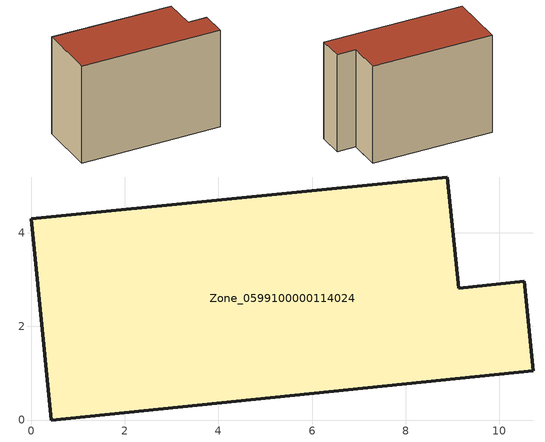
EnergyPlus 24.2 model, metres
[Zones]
Zone_0599100000114024
 floor ground (C_G): 0.43,0 0,4.3 8.88,5.19 9.13,2.81 10.53,2.96 10.73,1.05 z0
 wall outside (C_F): 0.43,0 10.73,1.05 10.53,2.96 9.13,2.81 8.88,5.19 0,4.3 0.43,0 z0:7.42
 roof outside (C_R): 0,4.3 0.43,0 10.73,1.05 10.53,2.96 9.13,2.81 8.88,5.19 z7.42
[BUILDING]
Pand.0599100000114024: North Axis=0; Terrain=City; Loads Convergence Tolerance Value=0.04; Temperature Convergence Tolerance Value=0.4; Solar Distribution=FullExterior; Maximum Number of Warmup Days=25; Minimum Number of Warmup Days=1
[Site:Location]
Rotterdam.The.Hague.AP_ZH_NLD Design_Conditions: Latitude=51.96; Longitude=4.45; Time Zone=1; Elevation=-4.5
[SITE:GROUNDTEMPERATURE:BUILDINGSURFACE]
18, 18, 18, 18, 18, 18, 18, 18, 18, 18, 18, 18
[MATERIAL] Thermal Absorptance=0.9; Solar Absorptance=0.7; Visible Absorptance=0.7
Name | Roughness | Thickness | Conductivity | Density | Specific Heat
G.TI.1946 | MediumSmooth | 0.15 | 1 | 540 | 1210
F.TI.1946 | Rough | 0.3 | 0.857143 | 1920 | 840
R.TI.1946 | MediumRough | 0.2 | 0.1 | 1500 | 1000
[CONSTRUCTION]
C_G: G.TI.1946
C_F: F.TI.1946
C_R: R.TI.1946
[ZONE]
Zone_0599100000114024: Type=1; Multiplier=1; Ceiling Height=Autocalculate; Volume=Autocalculate; Floor Area=autocalculate; Part of Total Floor Area=Yes
[ZONEINFILTRATION:DESIGNFLOWRATE]
Infil_Zone_0599100000114024: Zone or ZoneList or Space or SpaceList=Zone_0599100000114024; Schedule=AlwaysOn; Design Flow Rate Calculation Method=Flow/Area; Flow Rate per Floor Area=0.003; Constant Term Coefficient=1; Temperature Term Coefficient=0; Velocity Term Coefficient=0; Velocity Squared Term Coefficient=0
[HVACTEMPLATE:ZONE:IDEALLOADSAIRSYSTEM]
Zone_0599100000114024: Maximum Heating Supply Air Temperature=50; Minimum Cooling Supply Air Temperature=13; Maximum Heating Supply Air Humidity Ratio=0.0156; Minimum Cooling Supply Air Humidity Ratio=0.0077; Heating Limit=NoLimit; Cooling Limit=NoLimit; Dehumidification Control Type=ConstantSensibleHeatRatio; Cooling Sensible Heat Ratio=0.7; Dehumidification Setpoint=60; Humidification Control Type=None; Humidification Setpoint=30; Outdoor Air Method=None; Outdoor Air Flow Rate per Person=0.00944; Outdoor Air Flow Rate per Zone Floor Area=0; Outdoor Air Flow Rate per Zone=0; Demand Controlled Ventilation Type=None; Outdoor Air Economizer Type=NoEconomizer; Heat Recovery Type=None; Sensible Heat Recovery Effectiveness=0.7; Latent Heat Recovery Effectiveness=0.65
[ZONECONTROL:THERMOSTAT]
ThermostatControl_Zone_0599100000114024: Zone or ZoneList=Zone_0599100000114024; Control Type Schedule=DualSetpointControlType; Control 1=Thermostat_Zone_0599100000114024; Temperature Difference Between Cutout And Setpoint=0
[THERMOSTATSETPOINT:DUALSETPOINT]
Thermostat_Zone_0599100000114024: Heating Setpoint Temperature Schedule=HeatingSetpoint_Zone_0599100000114024; Cooling Setpoint Temperature Schedule=CoolingSetpoint_Zone_0599100000114024
[SCHEDULE:COMPACT]
HeatingSetpoint_Zone_0599100000114024: Through: 12/31, For: AllDays, Until: 24:00, 21
CoolingSetpoint_Zone_0599100000114024: Through: 12/31, For: AllDays, Until: 24:00, 24
DualSetpointControlType: Through: 12/31, For: AllDays, Until: 24:00, 4
AlwaysOn: Through: 12/31, For: AllDays, Until: 24:00, 1
